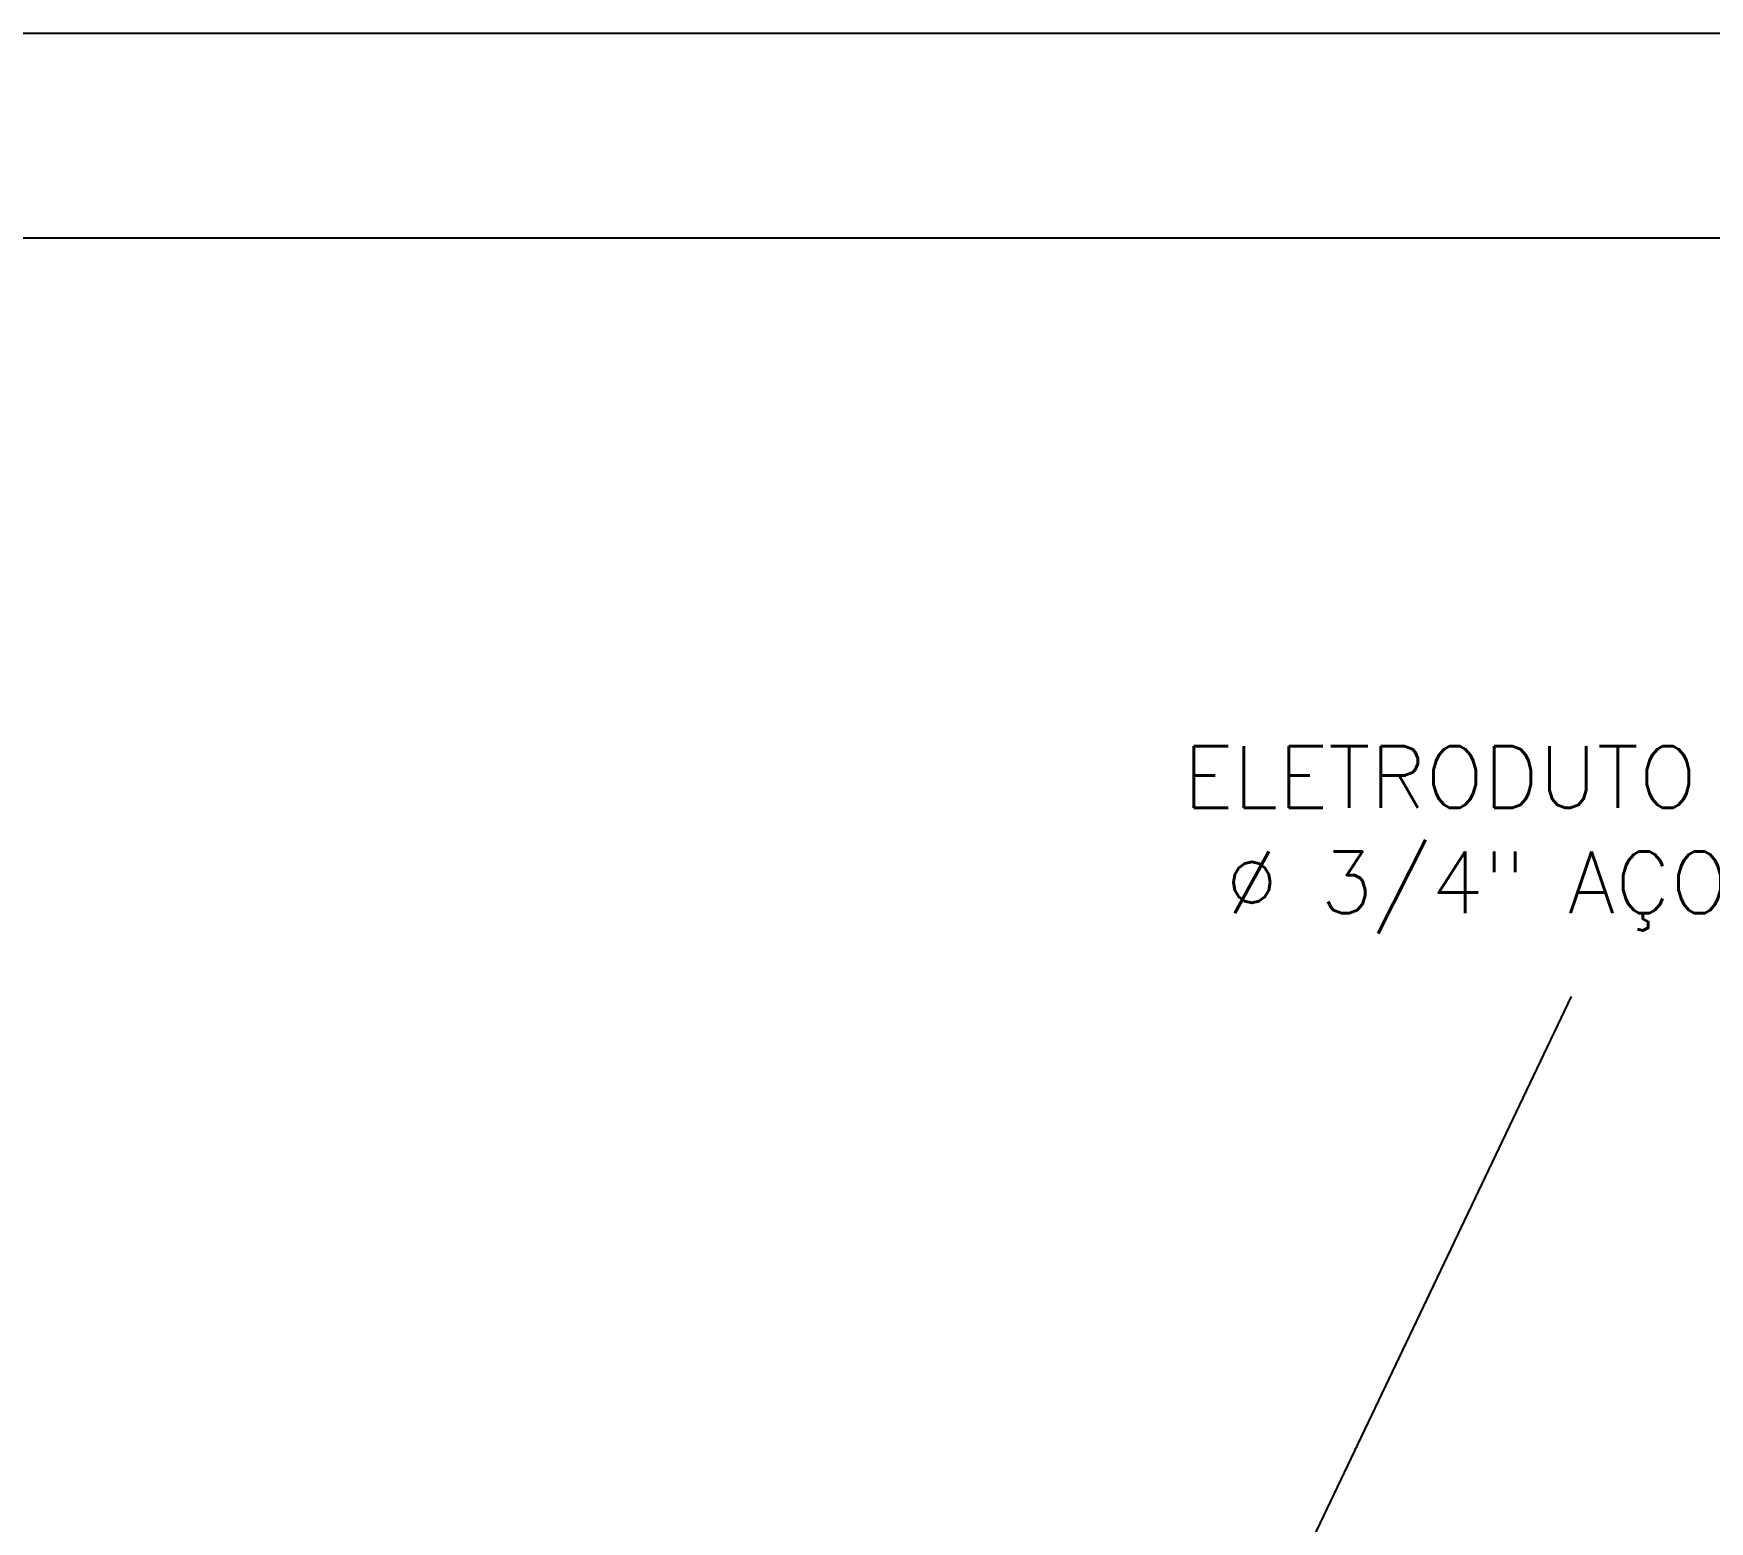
# Model space of a CAD drawing. Extents: x -6702 to 814, y 5971 to 8281.
# Drawn here: x -2945.9 to -2741.3, y 6799.1 to 6980.7 of the extents above; entities that cross this region are included whole.
import ezdxf

# ---------------------------------------------------------------- set-up
doc = ezdxf.new("R2010")
doc.units = 0
doc.header["$LTSCALE"] = 30
doc.header["$MEASUREMENT"] = 0
doc.layers.add('FOLHA', color=7, linetype='CONTINUOUS')
doc.layers.add('REG60-100', color=1, linetype='CONTINUOUS')
doc.styles.add('REGUA60', font='simplex.shx')

msp = doc.modelspace()

# ---------------------------------------------------------------- linework, layer by layer
at = {"layer": 'FOLHA', "color": 1}
msp.add_line((-2247.759, 6980.7), (-3603.789, 6980.7), dxfattribs=at)
at = {"layer": 'FOLHA'}
msp.add_line((-2272.759, 6955.7), (-3478.789, 6955.7), dxfattribs=at)
at = {"layer": 'REG60-100'}
msp.add_line((-2834.073, 6704.065, -20), (-2758.172, 6863.168), dxfattribs=at)

# ---------------------------------------------------------------- texts
at = {"layer": 'REG60-100', "style": 'REGUA60'}
for s, p in [('ELETRODUTO RAMAL DE ENTRADA', (-2805.536, 6886.195, -20)), (' %%c 3/4" AÇO ZINCADO', (-2805.536, 6873.338, -20))]:
    msp.add_text(s, height=7.5, dxfattribs=at).set_placement(p)

doc.saveas('drawing.dxf')
